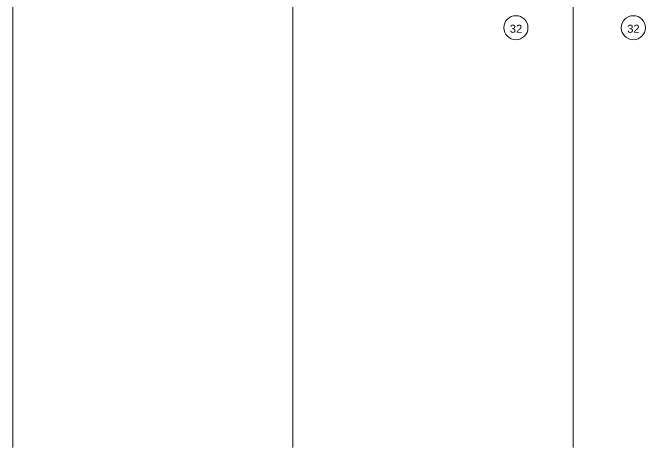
# Model space of a CAD drawing. Header units: millimetres. Extents: x -67365 to 30970, y -17720 to 25093.
# Drawn here: x -27155 to -3455, y -17720 to -1436 of the extents above; entities that cross this region are included whole.
import ezdxf

# ---------------------------------------------------------------- set-up
doc = ezdxf.new("R2010")
doc.units = ezdxf.units.MM
doc.linetypes.add('網格線', pattern=[22.225, 12.7, -3.175, 3.175, -3.175])
doc.layers.add('A-GLAZ-IDEN', color=152, linetype='Continuous', lineweight=9)
doc.layers.add('S-GRID', color=1, linetype='Continuous', lineweight=9)
doc.styles.add('Microsoft Sans Serif_2', font='micross.ttf', dxfattribs={"height": 300})

# ---------------------------------------------------------------- blocks, each defined once
blk = doc.blocks.new('窗標記-圓形 - 圓形-162399-4F')
at = {"layer": 'A-GLAZ-IDEN'}
blk.add_circle((0, 0), 4.5, dxfattribs=at)

msp = doc.modelspace()

# ---------------------------------------------------------------- linework, layer by layer
at = {"layer": 'S-GRID', "linetype": '網格線'}
for p, q in [((-27155, -17720), (-27155, 23793)), ((-16655, -17720), (-16655, 23793)), ((-6155, -17720), (-6155, 23793))]:
    msp.add_line(p, q, dxfattribs=at)

# ---------------------------------------------------------------- block references
at = {"layer": 'A-GLAZ-IDEN', "xscale": 99.99999999999993, "yscale": 99.99999999999993, "zscale": 99.99999999999993}
for p in [(-8303, -1999), (-3905, -1999)]:
    msp.add_blockref('窗標記-圓形 - 圓形-162399-4F', p, dxfattribs=at)

# ---------------------------------------------------------------- texts
at = {"layer": 'A-GLAZ-IDEN', "char_height": 300, "width": 577.21, "attachment_point": 1, "style": 'Microsoft Sans Serif_2'}
for insert in [(-8534, -1889), (-4136, -1889)]:
    msp.add_mtext('32', dxfattribs=dict(at, insert=insert))

doc.saveas('drawing.dxf')
